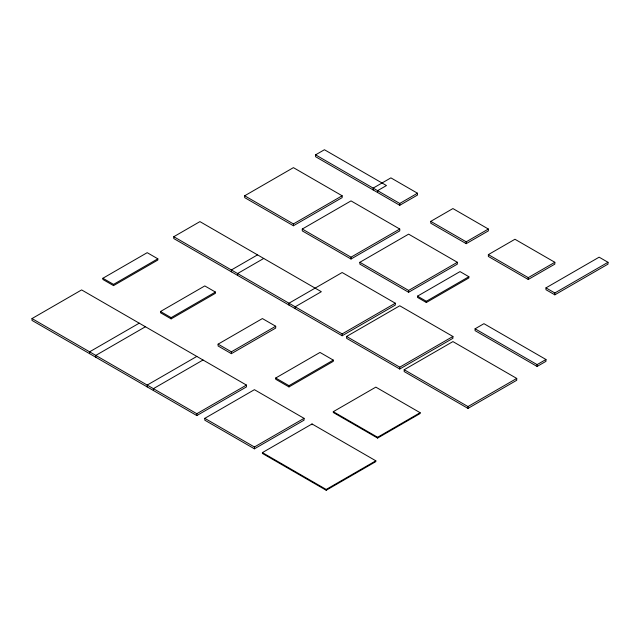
<?xml version="1.0" encoding="UTF-8"?>
<svg xmlns="http://www.w3.org/2000/svg" width="640" height="640" viewBox="0 0 640 640"><rect width="100%" height="100%" fill="white"/><g stroke="black" fill="none" stroke-linecap="round" stroke-linejoin="round"><path stroke-width="0.96" d="M32 318.568L81.624 289.92L246.448 385.08L246.448 386.92L196.824 415.568L32 320.408L32 318.568L196.824 413.728L246.448 385.08M288.984 305.064L288.984 303.216L342.152 272.52L395.32 303.216L395.32 305.064L342.152 335.76L173.784 238.552L173.784 236.712L199.928 221.616L321.328 291.704L295.184 306.8L295.184 308.64M244.68 195.776L293.416 167.64L342.152 195.776L342.152 197.624L293.416 225.76L244.68 197.624L244.68 195.776L293.416 223.92L342.152 195.776M373.168 189.944L373.168 188.104L390.896 177.872L417.48 193.224L417.48 195.064L399.752 205.296L315.568 156.696L315.568 154.848L324.432 149.736L386.464 185.544L377.6 190.664L377.6 192.504M102.896 278.256L147.2 252.672L157.832 258.808L157.832 260.04L113.528 285.616L102.896 279.48L102.896 278.256L113.528 284.392L157.832 258.808M139.224 323.176L89.6 351.824L89.6 353.664M257.528 254.872L231.384 269.96L231.384 271.808M302.28 229.032L351.016 200.896L399.752 229.032L399.752 230.88L351.016 259.016L302.28 230.88L302.28 229.032L351.016 257.176L399.752 229.032M160.496 311.504L204.8 285.928L215.432 292.064L215.432 293.296L171.128 318.872L160.496 312.736L160.496 311.504L171.128 317.648L215.432 292.064M145.424 326.752L95.8 355.4L95.8 357.248M263.728 258.456L237.584 273.544L237.584 275.384M315.568 154.848L399.752 203.456L417.48 193.224M196.824 356.424L147.2 385.08L147.2 386.92M218.096 344.152L262.4 318.568L275.696 326.24L275.696 328.08L231.384 353.664L218.096 345.992L218.096 344.152L231.384 351.824L275.696 326.24M359.88 262.288L408.616 234.152L457.352 262.288L457.352 264.128L408.616 292.272L359.88 264.128L359.88 262.288L408.616 290.432L457.352 262.288M430.768 221.36L452.92 208.568L488.368 229.032L488.368 230.88L466.216 243.664L430.768 223.2L430.768 221.36L466.216 241.824L488.368 229.032M203.024 360.008L153.4 388.656L153.4 390.504M173.784 236.712L342.152 333.912L395.32 303.216M204.8 418.336L254.424 389.68L304.048 418.336L304.048 420.176L254.424 448.824L204.8 420.176L204.8 418.336L254.424 446.984L304.048 418.336M346.584 336.472L399.752 305.776L452.92 336.472L452.92 338.312L399.752 369.016L346.584 338.312L346.584 336.472L399.752 367.168L452.92 336.472M488.368 254.616L514.952 239.264L554.832 262.288L554.832 264.128L528.248 279.48L488.368 256.456L488.368 254.616L528.248 277.64L554.832 262.288M275.696 378.016L320 352.44L333.296 360.112L333.296 361.336L288.984 386.92L275.696 379.248L275.696 378.016L288.984 385.688L333.296 360.112M417.48 296.16L460.016 271.6L468.872 276.72L468.872 277.944L426.336 302.504L417.48 297.384L417.48 296.16L426.336 301.272L468.872 276.72M404.184 369.728L452.92 341.592L516.728 378.424L516.728 380.272L467.984 408.408L404.184 371.568L404.184 369.728L467.984 406.568L516.728 378.424M475.08 328.8L483.936 323.68L545.968 359.496L545.968 361.336L537.104 366.456L475.08 330.64L475.08 328.8L537.104 364.616L545.968 359.496M545.968 287.872L599.136 257.176L608 262.288L608 264.128L554.832 294.832L545.968 289.712L545.968 287.872L554.832 292.984L608 262.288M262.4 452.608L312.024 423.96L375.824 460.8L375.824 461.616L326.2 490.264L262.4 453.432L262.4 452.608L326.2 489.448L375.824 460.8M333.296 411.68L375.824 387.128L420.136 412.704L420.136 413.52L377.6 438.08L333.296 412.504L333.296 411.68L377.6 437.264L420.136 412.704M554.832 292.984L554.832 294.832M537.104 364.616L537.104 366.456M528.248 277.64L528.248 279.48M467.984 406.568L467.984 408.408M466.216 241.824L466.216 243.664M426.336 301.272L426.336 302.504M408.616 290.432L408.616 292.272M399.752 203.456L399.752 205.296M399.752 367.168L399.752 369.016M377.6 437.264L377.6 438.08M351.016 257.176L351.016 259.016M342.152 333.912L342.152 335.76M326.2 489.448L326.2 490.264M312.024 423.96L312.024 424.776M293.416 223.92L293.416 225.76M288.984 385.688L288.984 386.92M254.424 446.984L254.424 448.824M231.384 351.824L231.384 353.664M196.824 413.728L196.824 415.568M171.128 317.648L171.128 318.872M113.528 284.392L113.528 285.616"/></g></svg>
